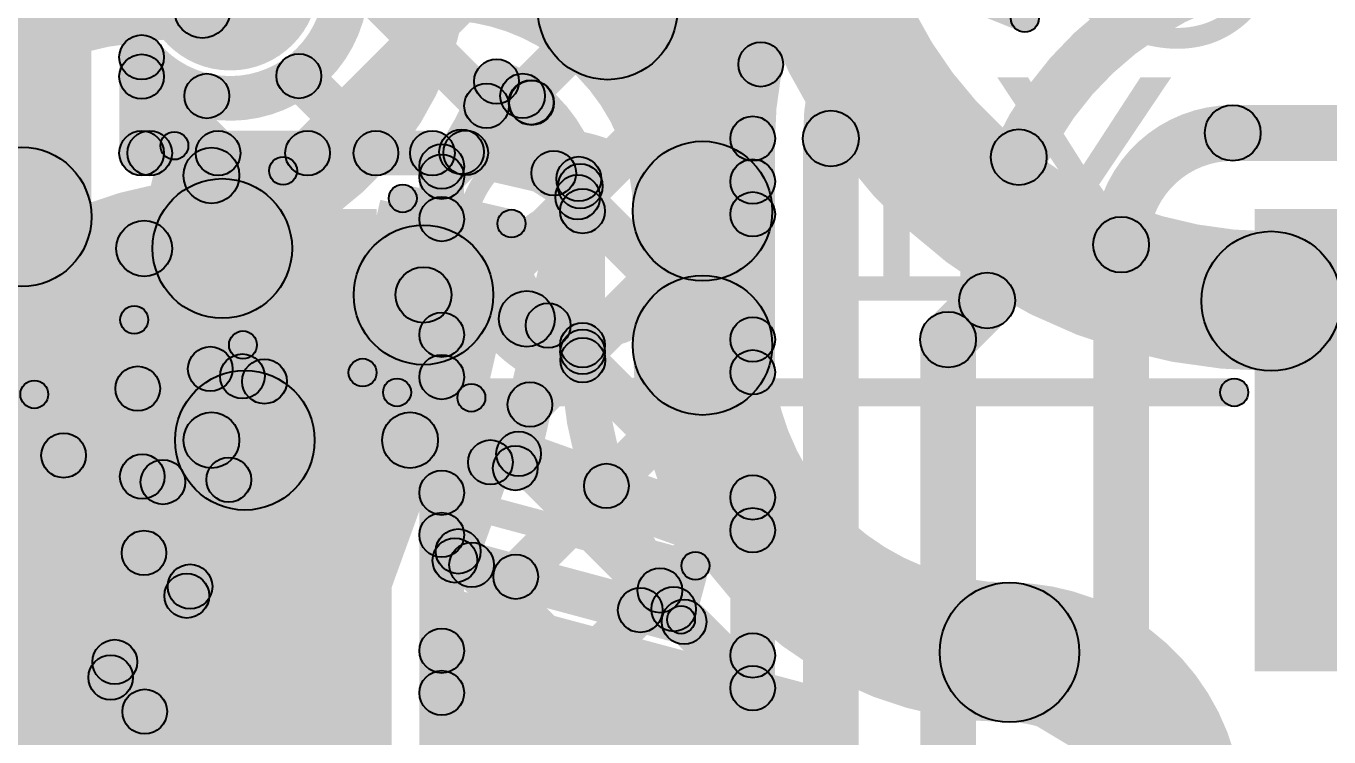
# Model space of a CAD drawing. Header units: millimetres. Extents: x -2.17 to 2.17, y -2.17 to 2.17.
# Drawn here: x 0.0738 to 0.3072, y 0.4222 to 0.5495 of the extents above; entities that cross this region are included whole.
import ezdxf

# ---------------------------------------------------------------- set-up
doc = ezdxf.new("R2010")
doc.units = ezdxf.units.MM
doc.header["$MEASUREMENT"] = 0
for name, color, linetype in [('BottomLayer', 5, 'Continuous'), ('BottomOverlay', 54, 'Continuous'), ('BottomPaste', 16, 'Continuous'), ('BottomSolder', 6, 'Continuous'), ('Mechanical2', 216, 'Continuous'), ('TopLayer', 1, 'Continuous'), ('TopOverlay', 2, 'Continuous'), ('TopPaste', 8, 'Continuous'), ('TopSolder', 216, 'Continuous')]:
    doc.layers.add(name, color=color, linetype=linetype)

# ---------------------------------------------------------------- blocks, each defined once
blk = doc.blocks.new('WS2812B_M____15')
at = {"layer": 'TopLayer'}
for points in [[(-0.09409, 0.05079), (-0.03504, 0.05079), (-0.03504, 0.01142), (-0.09409, 0.01142)], [(0.03504, 0.05079), (0.09409, 0.05079), (0.09409, 0.01142), (0.03504, 0.01142)], [(-0.09409, -0.01142), (-0.03504, -0.01142), (-0.03504, -0.05079), (-0.09409, -0.05079)], [(0.03504, -0.01142), (0.09409, -0.01142), (0.09409, -0.05079), (0.03504, -0.05079)]]:
    blk.add_hatch(color=1, dxfattribs=at).paths.add_polyline_path(points)
at = {"layer": 'TopOverlay'}
h = blk.add_hatch(color=2, dxfattribs=at)
edge = h.paths.add_edge_path()
edge.add_arc((-0.07, 0.07), 0.0025, 0, 360)
h = blk.add_hatch(color=2, dxfattribs=at)
edge = h.paths.add_edge_path()
edge.add_arc((-0.07, 0.07), 0.0025, 0, 360)
for points in [[(-0.07, 0.0675), (-0.07, 0.0725), (0.07, 0.0725), (0.07, 0.0675)], [(-0.0675, 0.06), (-0.0725, 0.06), (-0.0725, 0.07), (-0.0675, 0.07)], [(0.0725, 0.06), (0.0675, 0.06), (0.0675, 0.07), (0.0725, 0.07)], [(-0.0675, -0.07), (-0.0725, -0.07), (-0.0725, -0.06), (-0.0675, -0.06)], [(0.0725, -0.07), (0.0675, -0.07), (0.0675, -0.06), (0.0725, -0.06)], [(-0.07, -0.0725), (-0.07, -0.0675), (0.07, -0.0675), (0.07, -0.0725)]]:
    blk.add_hatch(color=2, dxfattribs=at).paths.add_polyline_path(points)
h = blk.add_hatch(color=2, dxfattribs=at)
edge = h.paths.add_edge_path()
edge.add_arc((0.07, 0.07), 0.0025, 0, 360)
h = blk.add_hatch(color=2, dxfattribs=at)
edge = h.paths.add_edge_path()
edge.add_arc((0.07, 0.07), 0.0025, 0, 360)
h = blk.add_hatch(color=2, dxfattribs=at)
edge = h.paths.add_edge_path()
edge.add_arc((-0.091, 0.061), 0.0025, 0, 360)
h = blk.add_hatch(color=2, dxfattribs=at)
edge = h.paths.add_edge_path()
edge.add_arc((-0.085, 0.061), 0.0025, 0, 360)
h = blk.add_hatch(color=2, dxfattribs=at)
edge = h.paths.add_edge_path()
edge.add_arc((-0.07, 0.06), 0.0025, 0, 360)
h = blk.add_hatch(color=2, dxfattribs=at)
edge = h.paths.add_edge_path()
edge.add_arc((0.07, 0.06), 0.0025, 0, 360)
h = blk.add_hatch(color=2, dxfattribs=at)
edge = h.paths.add_edge_path()
edge.add_arc((-0.07, -0.06), 0.0025, 0, 360)
h = blk.add_hatch(color=2, dxfattribs=at)
edge = h.paths.add_edge_path()
edge.add_arc((0.07, -0.06), 0.0025, 0, 360)
h = blk.add_hatch(color=2, dxfattribs=at)
edge = h.paths.add_edge_path()
edge.add_arc((-0.07, -0.07), 0.0025, 0, 360)
h = blk.add_hatch(color=2, dxfattribs=at)
edge = h.paths.add_edge_path()
edge.add_arc((-0.07, -0.07), 0.0025, 0, 360)
h = blk.add_hatch(color=2, dxfattribs=at)
edge = h.paths.add_edge_path()
edge.add_arc((0.07, -0.07), 0.0025, 0, 360)
h = blk.add_hatch(color=2, dxfattribs=at)
edge = h.paths.add_edge_path()
edge.add_arc((0.07, -0.07), 0.0025, 0, 360)
at = {"layer": 'TopPaste'}
for points in [[(-0.09409, 0.05079), (-0.03504, 0.05079), (-0.03504, 0.01142), (-0.09409, 0.01142)], [(0.03504, 0.05079), (0.09409, 0.05079), (0.09409, 0.01142), (0.03504, 0.01142)], [(-0.09409, -0.01142), (-0.03504, -0.01142), (-0.03504, -0.05079), (-0.09409, -0.05079)], [(0.03504, -0.01142), (0.09409, -0.01142), (0.09409, -0.05079), (0.03504, -0.05079)]]:
    blk.add_hatch(color=8, dxfattribs=at).paths.add_polyline_path(points)
at = {"layer": 'TopSolder'}
for points in [[(-0.09809, 0.05479), (-0.03104, 0.05479), (-0.03104, 0.00742), (-0.09809, 0.00742)], [(0.03104, 0.05479), (0.09809, 0.05479), (0.09809, 0.00742), (0.03104, 0.00742)], [(-0.09809, -0.00742), (-0.03104, -0.00742), (-0.03104, -0.05479), (-0.09809, -0.05479)], [(0.03104, -0.00742), (0.09809, -0.00742), (0.09809, -0.05479), (0.03104, -0.05479)]]:
    blk.add_hatch(color=216, dxfattribs=at).paths.add_polyline_path(points)
at = {"layer": 'TopOverlay', "const_width": 0.005}
blk.add_lwpolyline([(-0.085, 0.061, 1), (-0.091, 0.061, 1)], format="xyb", close=True, dxfattribs=at)
at = {"layer": 'TopOverlay'}
for centre in [(-0.07, 0.07), (-0.07, 0.07), (0.07, 0.07), (0.07, 0.07), (-0.091, 0.061), (-0.085, 0.061), (-0.07, 0.06), (0.07, 0.06), (-0.07, -0.06), (0.07, -0.06), (-0.07, -0.07), (-0.07, -0.07), (0.07, -0.07), (0.07, -0.07)]:
    blk.add_circle(centre, 0.0025, dxfattribs=at)
blk = doc.blocks.new('CM200C32768DZFT_B_32')
at = {"layer": 'BottomLayer'}
for points in [[(-0.13386, -0.02559), (-0.08268, -0.02559), (-0.08268, -0.10039), (-0.13386, -0.10039)], [(0.08268, -0.02559), (0.13386, -0.02559), (0.13386, -0.10039), (0.08268, -0.10039)]]:
    blk.add_hatch(color=5, dxfattribs=at).paths.add_polyline_path(points)
at = {"layer": 'BottomOverlay'}
h = blk.add_hatch(color=54, dxfattribs=at)
edge = h.paths.add_edge_path()
edge.add_arc((-0.075, -0.07156), 0.0025, 0, 360)
for points in [[(0.075, -0.06906), (0.075, -0.07406), (-0.075, -0.07406), (-0.075, -0.06906)], [(0.15544, -0.0687), (0.15544, -0.0737), (0.14, -0.0737), (0.14, -0.0687)]]:
    blk.add_hatch(color=54, dxfattribs=at).paths.add_polyline_path(points)
h = blk.add_hatch(color=54, dxfattribs=at)
edge = h.paths.add_edge_path()
edge.add_arc((0.075, -0.07156), 0.0025, 0, 360)
h = blk.add_hatch(color=54, dxfattribs=at)
edge = h.paths.add_edge_path()
edge.add_arc((0.14, -0.0712), 0.0025, 0, 360)
at = {"layer": 'BottomPaste'}
for points in [[(-0.13386, -0.02559), (-0.08268, -0.02559), (-0.08268, -0.10039), (-0.13386, -0.10039)], [(0.08268, -0.02559), (0.13386, -0.02559), (0.13386, -0.10039), (0.08268, -0.10039)]]:
    blk.add_hatch(color=16, dxfattribs=at).paths.add_polyline_path(points)
at = {"layer": 'BottomSolder'}
for points in [[(-0.13786, -0.02159), (-0.07868, -0.02159), (-0.07868, -0.10439), (-0.13786, -0.10439)], [(0.07868, -0.02159), (0.13786, -0.02159), (0.13786, -0.10439), (0.07868, -0.10439)]]:
    blk.add_hatch(color=6, dxfattribs=at).paths.add_polyline_path(points)
at = {"layer": 'BottomOverlay'}
for centre in [(-0.075, -0.07156), (0.075, -0.07156), (0.14, -0.0712)]:
    blk.add_circle(centre, 0.0025, dxfattribs=at)
blk = doc.blocks.new('C__0402_407')
at = {"layer": 'TopLayer'}
for points in [[(-0.0275, -0.0125), (-0.0275, 0.0125), (-0.0095, 0.0125), (-0.0095, -0.0125)], [(0.0095, -0.0125), (0.0095, 0.0125), (0.0275, 0.0125), (0.0275, -0.0125)]]:
    blk.add_hatch(color=1, dxfattribs=at).paths.add_polyline_path(points)
at = {"layer": 'TopOverlay'}
h = blk.add_hatch(color=2, dxfattribs=at)
edge = h.paths.add_edge_path()
edge.add_arc((-0.031, 0.016), 0.0025, 0, 360)
h = blk.add_hatch(color=2, dxfattribs=at)
edge = h.paths.add_edge_path()
edge.add_arc((-0.031, 0.016), 0.0025, 0, 360)
for points in [[(-0.031, 0.0135), (-0.031, 0.0185), (-0.011, 0.0185), (-0.011, 0.0135)], [(0.011, 0.0135), (0.011, 0.0185), (0.031, 0.0185), (0.031, 0.0135)], [(-0.0285, -0.016), (-0.0335, -0.016), (-0.0335, 0.016), (-0.0285, 0.016)], [(0.0335, -0.016), (0.0285, -0.016), (0.0285, 0.016), (0.0335, 0.016)], [(-0.031, -0.0185), (-0.031, -0.0135), (-0.011, -0.0135), (-0.011, -0.0185)], [(0.011, -0.0185), (0.011, -0.0135), (0.031, -0.0135), (0.031, -0.0185)]]:
    blk.add_hatch(color=2, dxfattribs=at).paths.add_polyline_path(points)
h = blk.add_hatch(color=2, dxfattribs=at)
edge = h.paths.add_edge_path()
edge.add_arc((-0.011, 0.016), 0.0025, 0, 360)
h = blk.add_hatch(color=2, dxfattribs=at)
edge = h.paths.add_edge_path()
edge.add_arc((0.011, 0.016), 0.0025, 0, 360)
h = blk.add_hatch(color=2, dxfattribs=at)
edge = h.paths.add_edge_path()
edge.add_arc((0.031, 0.016), 0.0025, 0, 360)
h = blk.add_hatch(color=2, dxfattribs=at)
edge = h.paths.add_edge_path()
edge.add_arc((0.031, 0.016), 0.0025, 0, 360)
h = blk.add_hatch(color=2, dxfattribs=at)
edge = h.paths.add_edge_path()
edge.add_arc((-0.031, -0.016), 0.0025, 0, 360)
h = blk.add_hatch(color=2, dxfattribs=at)
edge = h.paths.add_edge_path()
edge.add_arc((-0.031, -0.016), 0.0025, 0, 360)
h = blk.add_hatch(color=2, dxfattribs=at)
edge = h.paths.add_edge_path()
edge.add_arc((-0.011, -0.016), 0.0025, 0, 360)
h = blk.add_hatch(color=2, dxfattribs=at)
edge = h.paths.add_edge_path()
edge.add_arc((0.011, -0.016), 0.0025, 0, 360)
h = blk.add_hatch(color=2, dxfattribs=at)
edge = h.paths.add_edge_path()
edge.add_arc((0.031, -0.016), 0.0025, 0, 360)
h = blk.add_hatch(color=2, dxfattribs=at)
edge = h.paths.add_edge_path()
edge.add_arc((0.031, -0.016), 0.0025, 0, 360)
at = {"layer": 'TopPaste'}
for points in [[(-0.0275, -0.0125), (-0.0275, 0.0125), (-0.0095, 0.0125), (-0.0095, -0.0125)], [(0.0095, -0.0125), (0.0095, 0.0125), (0.0275, 0.0125), (0.0275, -0.0125)]]:
    blk.add_hatch(color=8, dxfattribs=at).paths.add_polyline_path(points)
at = {"layer": 'TopSolder'}
for points in [[(-0.02986, -0.01486), (-0.02986, 0.01486), (-0.00714, 0.01486), (-0.00714, -0.01486)], [(0.00714, -0.01486), (0.00714, 0.01486), (0.02986, 0.01486), (0.02986, -0.01486)]]:
    blk.add_hatch(color=216, dxfattribs=at).paths.add_polyline_path(points)
at = {"layer": 'TopOverlay'}
for centre in [(-0.031, 0.016), (-0.031, 0.016), (-0.011, 0.016), (0.011, 0.016), (0.031, 0.016), (0.031, 0.016), (-0.031, -0.016), (-0.031, -0.016), (-0.011, -0.016), (0.011, -0.016), (0.031, -0.016), (0.031, -0.016)]:
    blk.add_circle(centre, 0.0025, dxfattribs=at)
blk = doc.blocks.new('C__0402_427')
at = {"layer": 'TopLayer'}
for points in [[(-0.0275, -0.0125), (-0.0275, 0.0125), (-0.0095, 0.0125), (-0.0095, -0.0125)], [(0.0095, -0.0125), (0.0095, 0.0125), (0.0275, 0.0125), (0.0275, -0.0125)]]:
    blk.add_hatch(color=1, dxfattribs=at).paths.add_polyline_path(points)
at = {"layer": 'TopOverlay'}
h = blk.add_hatch(color=2, dxfattribs=at)
edge = h.paths.add_edge_path()
edge.add_arc((-0.031, 0.016), 0.0025, 0, 360)
h = blk.add_hatch(color=2, dxfattribs=at)
edge = h.paths.add_edge_path()
edge.add_arc((-0.031, 0.016), 0.0025, 0, 360)
for points in [[(-0.011, 0.0185), (-0.011, 0.0135), (-0.031, 0.0135), (-0.031, 0.0185)], [(0.031, 0.0185), (0.031, 0.0135), (0.011, 0.0135), (0.011, 0.0185)], [(-0.0335, 0.016), (-0.0285, 0.016), (-0.0285, -0.016), (-0.0335, -0.016)], [(0.0285, 0.016), (0.0335, 0.016), (0.0335, -0.016), (0.0285, -0.016)], [(-0.011, -0.0135), (-0.011, -0.0185), (-0.031, -0.0185), (-0.031, -0.0135)], [(0.031, -0.0135), (0.031, -0.0185), (0.011, -0.0185), (0.011, -0.0135)]]:
    blk.add_hatch(color=2, dxfattribs=at).paths.add_polyline_path(points)
h = blk.add_hatch(color=2, dxfattribs=at)
edge = h.paths.add_edge_path()
edge.add_arc((-0.011, 0.016), 0.0025, 0, 360)
h = blk.add_hatch(color=2, dxfattribs=at)
edge = h.paths.add_edge_path()
edge.add_arc((0.011, 0.016), 0.0025, 0, 360)
h = blk.add_hatch(color=2, dxfattribs=at)
edge = h.paths.add_edge_path()
edge.add_arc((0.031, 0.016), 0.0025, 0, 360)
h = blk.add_hatch(color=2, dxfattribs=at)
edge = h.paths.add_edge_path()
edge.add_arc((0.031, 0.016), 0.0025, 0, 360)
h = blk.add_hatch(color=2, dxfattribs=at)
edge = h.paths.add_edge_path()
edge.add_arc((-0.031, -0.016), 0.0025, 0, 360)
h = blk.add_hatch(color=2, dxfattribs=at)
edge = h.paths.add_edge_path()
edge.add_arc((-0.031, -0.016), 0.0025, 0, 360)
h = blk.add_hatch(color=2, dxfattribs=at)
edge = h.paths.add_edge_path()
edge.add_arc((-0.011, -0.016), 0.0025, 0, 360)
h = blk.add_hatch(color=2, dxfattribs=at)
edge = h.paths.add_edge_path()
edge.add_arc((0.011, -0.016), 0.0025, 0, 360)
h = blk.add_hatch(color=2, dxfattribs=at)
edge = h.paths.add_edge_path()
edge.add_arc((0.031, -0.016), 0.0025, 0, 360)
h = blk.add_hatch(color=2, dxfattribs=at)
edge = h.paths.add_edge_path()
edge.add_arc((0.031, -0.016), 0.0025, 0, 360)
at = {"layer": 'TopPaste'}
for points in [[(-0.0275, -0.0125), (-0.0275, 0.0125), (-0.0095, 0.0125), (-0.0095, -0.0125)], [(0.0095, -0.0125), (0.0095, 0.0125), (0.0275, 0.0125), (0.0275, -0.0125)]]:
    blk.add_hatch(color=8, dxfattribs=at).paths.add_polyline_path(points)
at = {"layer": 'TopSolder'}
for points in [[(-0.02986, -0.01486), (-0.02986, 0.01486), (-0.00714, 0.01486), (-0.00714, -0.01486)], [(0.00714, -0.01486), (0.00714, 0.01486), (0.02986, 0.01486), (0.02986, -0.01486)]]:
    blk.add_hatch(color=216, dxfattribs=at).paths.add_polyline_path(points)
at = {"layer": 'TopOverlay'}
for centre in [(-0.031, 0.016), (-0.031, 0.016), (-0.011, 0.016), (0.011, 0.016), (0.031, 0.016), (0.031, 0.016), (-0.031, -0.016), (-0.031, -0.016), (-0.011, -0.016), (0.011, -0.016), (0.031, -0.016), (0.031, -0.016)]:
    blk.add_circle(centre, 0.0025, dxfattribs=at)

msp = doc.modelspace()

# ---------------------------------------------------------------- hatches: boundary and pattern name
at = {"layer": 'BottomLayer'}
for points in [[(0.0855, 0.51537), (0.0605, 0.51537), (0.0605, 0.62039), (0.0855, 0.62039)], [(0.11761, 0.59656), (0.12327, 0.60222), (0.20683, 0.51866), (0.20117, 0.513)], [(0.12706, 0.52395), (0.1214, 0.5296), (0.19401, 0.60222), (0.19967, 0.59656)], [(0.15111, 0.51972), (0.14545, 0.52537), (0.2223, 0.60222), (0.22796, 0.59656)], [(0.1459, 0.59656), (0.15155, 0.60222), (0.20827, 0.5455), (0.20261, 0.53984)], [(0.12811, 0.55778), (0.13377, 0.56343), (0.20683, 0.49037), (0.20117, 0.48472)], [(0.15111, 0.49143), (0.14545, 0.49709), (0.20715, 0.55879), (0.21281, 0.55313)], [(0.0985, 0.52678), (0.0905, 0.52678), (0.0905, 0.54394), (0.0985, 0.54394)], [(0.09167, 0.53765), (0.09733, 0.5433), (0.11103, 0.5296), (0.10537, 0.52395)], [(0.11984, 0.53777), (0.12549, 0.54342), (0.13931, 0.5296), (0.13366, 0.52395)], [(0.09877, 0.52395), (0.09312, 0.5296), (0.10335, 0.53984), (0.109, 0.53418)], [(0.29, 0.52539), (0.29, 0.53539), (0.35341, 0.53539), (0.35341, 0.52539)], [(0.0945, 0.52278), (0.0945, 0.53078), (0.14659, 0.53078), (0.14659, 0.52278)], [(0.208, 0.23212), (0.2, 0.23212), (0.2, 0.52939), (0.208, 0.52939)], [(0.223, 0.22823), (0.213, 0.22823), (0.213, 0.52939), (0.223, 0.52939)], [(0.15228, 0.29679), (0.14428, 0.29679), (0.14428, 0.52439), (0.15228, 0.52439)], [(0.15111, 0.46315), (0.14545, 0.46881), (0.20117, 0.52452), (0.20683, 0.51887)], [(0.112, 0.47537), (0.102, 0.47537), (0.102, 0.52278), (0.112, 0.52278)], [(0.14545, 0.51215), (0.15111, 0.51781), (0.20683, 0.46209), (0.20117, 0.45643)], [(0.01, 0.30579), (0.13928, 0.30579), (0.13928, 0.51539), (0.01, 0.51539)], [(0.275, 0.27339), (0.265, 0.27339), (0.265, 0.51039), (0.275, 0.51039)], [(0.24254, 0.48985), (0.23546, 0.49693), (0.24246, 0.50393), (0.24954, 0.49685)], [(0.15111, 0.43486), (0.14545, 0.44052), (0.20117, 0.49624), (0.20683, 0.49058)], [(0.244, 0.21839), (0.234, 0.21839), (0.234, 0.49339), (0.244, 0.49339)], [(0.14545, 0.48387), (0.15111, 0.48952), (0.20683, 0.4338), (0.20117, 0.42815)], [(0.107, 0.47037), (0.107, 0.48037), (0.14259, 0.48037), (0.14259, 0.47037)], [(0.15111, 0.40658), (0.14545, 0.41224), (0.20117, 0.46795), (0.20683, 0.4623)], [(0.14545, 0.45558), (0.15111, 0.46124), (0.20683, 0.40552), (0.20117, 0.39986)], [(0.15111, 0.3783), (0.14545, 0.38395), (0.20117, 0.43967), (0.20683, 0.43401)], [(0.14545, 0.4273), (0.15111, 0.43295), (0.20683, 0.37724), (0.20117, 0.37158)]]:
    msp.add_hatch(color=5, dxfattribs=at).paths.add_polyline_path(points)
h = msp.add_hatch(color=5, dxfattribs=at)
edge = h.paths.add_edge_path()
edge.add_arc((0.11038, 0.55739), 0.01181, 0, 360)
h = msp.add_hatch(color=5, dxfattribs=at)
edge = h.paths.add_edge_path()
edge.add_arc((0.0945, 0.54394), 0.004, 0, 360)
h = msp.add_hatch(color=5, dxfattribs=at)
edge = h.paths.add_edge_path()
edge.add_arc((0.0945, 0.54394), 0.004, 0, 360)
h = msp.add_hatch(color=5, dxfattribs=at)
edge = h.paths.add_edge_path()
edge.add_arc((0.20544, 0.54267), 0.004, 0, 360)
h = msp.add_hatch(color=5, dxfattribs=at)
edge = h.paths.add_edge_path()
edge.add_arc((0.0945, 0.54048), 0.004, 0, 360)
h = msp.add_hatch(color=5, dxfattribs=at)
edge = h.paths.add_edge_path()
edge.add_arc((0.12267, 0.54059), 0.004, 0, 360)
h = msp.add_hatch(color=5, dxfattribs=at)
edge = h.paths.add_edge_path()
edge.add_arc((0.10618, 0.53701), 0.004, 0, 360)
h = msp.add_hatch(color=5, dxfattribs=at)
edge = h.paths.add_edge_path()
edge.add_arc((0.29, 0.53039), 0.005, 0, 360)
h = msp.add_hatch(color=5, dxfattribs=at)
edge = h.paths.add_edge_path()
edge.add_arc((0.29, 0.53039), 0.005, 0, 360)
h = msp.add_hatch(color=5, dxfattribs=at)
edge = h.paths.add_edge_path()
edge.add_arc((0.204, 0.52939), 0.004, 0, 360)
h = msp.add_hatch(color=5, dxfattribs=at)
edge = h.paths.add_edge_path()
edge.add_arc((0.204, 0.52939), 0.004, 0, 360)
h = msp.add_hatch(color=5, dxfattribs=at)
edge = h.paths.add_edge_path()
edge.add_arc((0.218, 0.52939), 0.005, 0, 360)
h = msp.add_hatch(color=5, dxfattribs=at)
edge = h.paths.add_edge_path()
edge.add_arc((0.218, 0.52939), 0.005, 0, 360)
h = msp.add_hatch(color=5, dxfattribs=at)
edge = h.paths.add_edge_path()
edge.add_arc((0.0945, 0.52678), 0.004, 0, 360)
h = msp.add_hatch(color=5, dxfattribs=at)
edge = h.paths.add_edge_path()
edge.add_arc((0.0945, 0.52678), 0.004, 0, 360)
h = msp.add_hatch(color=5, dxfattribs=at)
edge = h.paths.add_edge_path()
edge.add_arc((0.09594, 0.52678), 0.004, 0, 360)
h = msp.add_hatch(color=5, dxfattribs=at)
edge = h.paths.add_edge_path()
edge.add_arc((0.1082, 0.52678), 0.004, 0, 360)
h = msp.add_hatch(color=5, dxfattribs=at)
edge = h.paths.add_edge_path()
edge.add_arc((0.12423, 0.52678), 0.004, 0, 360)
h = msp.add_hatch(color=5, dxfattribs=at)
edge = h.paths.add_edge_path()
edge.add_arc((0.13648, 0.52678), 0.004, 0, 360)
h = msp.add_hatch(color=5, dxfattribs=at)
edge = h.paths.add_edge_path()
edge.add_arc((0.14659, 0.52678), 0.004, 0, 360)
h = msp.add_hatch(color=5, dxfattribs=at)
edge = h.paths.add_edge_path()
edge.add_arc((0.25166, 0.52605), 0.005, 0, 360)
h = msp.add_hatch(color=5, dxfattribs=at)
edge = h.paths.add_edge_path()
edge.add_arc((0.25166, 0.52605), 0.005, 0, 360)
h = msp.add_hatch(color=5, dxfattribs=at)
edge = h.paths.add_edge_path()
edge.add_arc((0.073, 0.51537), 0.0125, 0, 360)
h = msp.add_hatch(color=5, dxfattribs=at)
edge = h.paths.add_edge_path()
edge.add_arc((0.073, 0.51537), 0.0125, 0, 360)
h = msp.add_hatch(color=5, dxfattribs=at)
edge = h.paths.add_edge_path()
edge.add_arc((0.107, 0.52278), 0.005, 0, 360)
h = msp.add_hatch(color=5, dxfattribs=at)
edge = h.paths.add_edge_path()
edge.add_arc((0.14828, 0.52439), 0.004, 0, 360)
h = msp.add_hatch(color=5, dxfattribs=at)
edge = h.paths.add_edge_path()
edge.add_arc((0.14828, 0.52255), 0.004, 0, 360)
h = msp.add_hatch(color=5, dxfattribs=at)
edge = h.paths.add_edge_path()
edge.add_arc((0.204, 0.52169), 0.004, 0, 360)
h = msp.add_hatch(color=5, dxfattribs=at)
edge = h.paths.add_edge_path()
edge.add_arc((0.14828, 0.51498), 0.004, 0, 360)
h = msp.add_hatch(color=5, dxfattribs=at)
edge = h.paths.add_edge_path()
edge.add_arc((0.204, 0.51583), 0.004, 0, 360)
h = msp.add_hatch(color=5, dxfattribs=at)
edge = h.paths.add_edge_path()
edge.add_arc((0.27, 0.51039), 0.005, 0, 360)
h = msp.add_hatch(color=5, dxfattribs=at)
edge = h.paths.add_edge_path()
edge.add_arc((0.27, 0.51039), 0.005, 0, 360)
h = msp.add_hatch(color=5, dxfattribs=at)
edge = h.paths.add_edge_path()
edge.add_arc((0.246, 0.50039), 0.005, 0, 360)
h = msp.add_hatch(color=5, dxfattribs=at)
edge = h.paths.add_edge_path()
edge.add_arc((0.246, 0.50039), 0.005, 0, 360)
h = msp.add_hatch(color=5, dxfattribs=at)
edge = h.paths.add_edge_path()
edge.add_arc((0.14828, 0.49426), 0.004, 0, 360)
h = msp.add_hatch(color=5, dxfattribs=at)
edge = h.paths.add_edge_path()
edge.add_arc((0.204, 0.49341), 0.004, 0, 360)
h = msp.add_hatch(color=5, dxfattribs=at)
edge = h.paths.add_edge_path()
edge.add_arc((0.239, 0.49339), 0.005, 0, 360)
h = msp.add_hatch(color=5, dxfattribs=at)
edge = h.paths.add_edge_path()
edge.add_arc((0.239, 0.49339), 0.005, 0, 360)
h = msp.add_hatch(color=5, dxfattribs=at)
edge = h.paths.add_edge_path()
edge.add_arc((0.14828, 0.48669), 0.004, 0, 360)
h = msp.add_hatch(color=5, dxfattribs=at)
edge = h.paths.add_edge_path()
edge.add_arc((0.204, 0.48754), 0.004, 0, 360)
h = msp.add_hatch(color=5, dxfattribs=at)
edge = h.paths.add_edge_path()
edge.add_arc((0.113, 0.47537), 0.0125, 0, 360)
h = msp.add_hatch(color=5, dxfattribs=at)
edge = h.paths.add_edge_path()
edge.add_arc((0.107, 0.47537), 0.005, 0, 360)
h = msp.add_hatch(color=5, dxfattribs=at)
edge = h.paths.add_edge_path()
edge.add_arc((0.107, 0.47537), 0.005, 0, 360)
h = msp.add_hatch(color=5, dxfattribs=at)
edge = h.paths.add_edge_path()
edge.add_arc((0.14259, 0.47537), 0.005, 0, 360)
h = msp.add_hatch(color=5, dxfattribs=at)
edge = h.paths.add_edge_path()
edge.add_arc((0.14828, 0.46598), 0.004, 0, 360)
h = msp.add_hatch(color=5, dxfattribs=at)
edge = h.paths.add_edge_path()
edge.add_arc((0.204, 0.46513), 0.004, 0, 360)
h = msp.add_hatch(color=5, dxfattribs=at)
edge = h.paths.add_edge_path()
edge.add_arc((0.14828, 0.45841), 0.004, 0, 360)
h = msp.add_hatch(color=5, dxfattribs=at)
edge = h.paths.add_edge_path()
edge.add_arc((0.204, 0.45926), 0.004, 0, 360)
h = msp.add_hatch(color=5, dxfattribs=at)
edge = h.paths.add_edge_path()
edge.add_arc((0.14828, 0.43769), 0.004, 0, 360)
h = msp.add_hatch(color=5, dxfattribs=at)
edge = h.paths.add_edge_path()
edge.add_arc((0.204, 0.43684), 0.004, 0, 360)
h = msp.add_hatch(color=5, dxfattribs=at)
edge = h.paths.add_edge_path()
edge.add_arc((0.204, 0.43098), 0.004, 0, 360)
h = msp.add_hatch(color=5, dxfattribs=at)
edge = h.paths.add_edge_path()
edge.add_arc((0.14828, 0.43012), 0.004, 0, 360)
at = {"layer": 'BottomSolder'}
h = msp.add_hatch(color=6, dxfattribs=at)
edge = h.paths.add_edge_path()
edge.add_arc((0.11038, 0.55739), 0.01581, 0, 360)
at = {"layer": 'TopLayer'}
h = msp.add_hatch(color=1, dxfattribs=at)
edge = h.paths.add_edge_path()
edge.add_arc((0.11038, 0.55739), 0.01181, 0, 360)
h = msp.add_hatch(color=1, dxfattribs=at)
edge = h.paths.add_edge_path()
edge.add_arc((0.178, 0.55243), 0.0125, 0, 360)
h = msp.add_hatch(color=1, dxfattribs=at)
edge = h.paths.add_edge_path()
edge.add_arc((0.178, 0.55243), 0.0125, 0, 360)
for points in [[(0.10891, 0.54885), (0.10184, 0.55593), (0.10684, 0.56093), (0.11391, 0.55385)], [(0.1554, 0.52401), (0.14975, 0.52967), (0.15993, 0.53985), (0.16559, 0.5342)], [(0.15347, 0.53242), (0.15913, 0.53808), (0.17118, 0.52602), (0.16552, 0.52037)], [(0.15094, 0.52311), (0.15274, 0.5309), (0.17373, 0.52606), (0.17193, 0.51826)], [(0.16552, 0.52037), (0.17118, 0.52602), (0.17548, 0.52173), (0.16982, 0.51607)], [(0.16535, 0.46949), (0.15755, 0.47129), (0.1692, 0.52176), (0.177, 0.51996)], [(0.1775, 0.49239), (0.1695, 0.49239), (0.1695, 0.5164), (0.1775, 0.5164)], [(0.2075, 0.49239), (0.1825, 0.49239), (0.1825, 0.5164), (0.2075, 0.5164)], [(0.29689, 0.48778), (0.29689, 0.51278), (0.36883, 0.51278), (0.36883, 0.48778)], [(0.11975, 0.39513), (0.09625, 0.40365), (0.13325, 0.50565), (0.15675, 0.49713)], [(0.14388, 0.49652), (0.14612, 0.50626), (0.16464, 0.50199), (0.16239, 0.49224)], [(0.16451, 0.49309), (0.17017, 0.49875), (0.17638, 0.49254), (0.17072, 0.48689)], [(0.1669, 0.47894), (0.16125, 0.4846), (0.17068, 0.49403), (0.17634, 0.48838)], [(0.1059, 0.48425), (0.1077, 0.49204), (0.11741, 0.4898), (0.11561, 0.482)], [(0.09744, 0.46605), (0.09178, 0.4717), (0.10972, 0.48964), (0.11538, 0.48399)], [(0.09156, 0.40539), (0.08404, 0.40811), (0.11275, 0.48727), (0.12027, 0.48454)], [(0.09096, 0.48179), (0.09662, 0.48745), (0.11295, 0.47111), (0.10729, 0.46546)], [(0.07948, 0.46879), (0.08155, 0.47652), (0.09936, 0.47174), (0.09729, 0.46402)], [(0.1561, 0.46752), (0.1579, 0.47532), (0.16235, 0.47429), (0.16055, 0.4665)], [(0.15921, 0.47011), (0.16487, 0.47577), (0.19266, 0.44797), (0.18701, 0.44231)], [(0.15439, 0.4525), (0.14687, 0.45523), (0.15324, 0.47279), (0.16076, 0.47006)], [(0.16436, 0.44811), (0.1587, 0.45377), (0.17494, 0.47001), (0.1806, 0.46435)], [(0.08734, 0.41143), (0.07961, 0.4135), (0.09446, 0.46891), (0.10219, 0.46684)], [(0.0921, 0.45237), (0.09775, 0.45803), (0.10542, 0.45036), (0.09976, 0.4447)], [(0.14839, 0.45265), (0.15404, 0.4583), (0.15646, 0.45589), (0.1508, 0.45023)], [(0.1496, 0.45), (0.15167, 0.45773), (0.19273, 0.44672), (0.19066, 0.439)], [(0.09252, 0.43284), (0.08686, 0.4385), (0.10036, 0.45199), (0.10601, 0.44633)], [(0.18667, 0.44214), (0.18101, 0.44779), (0.18453, 0.45131), (0.19018, 0.44565)], [(0.08612, 0.43006), (0.09178, 0.43572), (0.09789, 0.4296), (0.09223, 0.42395)]]:
    msp.add_hatch(color=1, dxfattribs=at).paths.add_polyline_path(points)
h = msp.add_hatch(color=1, dxfattribs=at)
edge = h.paths.add_edge_path()
edge.add_arc((0.10538, 0.55239), 0.005, 0, 360)
h = msp.add_hatch(color=1, dxfattribs=at)
edge = h.paths.add_edge_path()
edge.add_arc((0.10538, 0.55239), 0.005, 0, 360)
h = msp.add_hatch(color=1, dxfattribs=at)
edge = h.paths.add_edge_path()
edge.add_arc((0.15809, 0.53961), 0.004, 0, 360)
h = msp.add_hatch(color=1, dxfattribs=at)
edge = h.paths.add_edge_path()
edge.add_arc((0.15809, 0.53961), 0.004, 0, 360)
h = msp.add_hatch(color=1, dxfattribs=at)
edge = h.paths.add_edge_path()
edge.add_arc((0.16276, 0.53703), 0.004, 0, 360)
h = msp.add_hatch(color=1, dxfattribs=at)
edge = h.paths.add_edge_path()
edge.add_arc((0.16429, 0.53587), 0.004, 0, 360)
h = msp.add_hatch(color=1, dxfattribs=at)
edge = h.paths.add_edge_path()
edge.add_arc((0.16437, 0.5358), 0.004, 0, 360)
h = msp.add_hatch(color=1, dxfattribs=at)
edge = h.paths.add_edge_path()
edge.add_arc((0.1563, 0.53525), 0.004, 0, 360)
h = msp.add_hatch(color=1, dxfattribs=at)
edge = h.paths.add_edge_path()
edge.add_arc((0.15184, 0.52701), 0.004, 0, 360)
h = msp.add_hatch(color=1, dxfattribs=at)
edge = h.paths.add_edge_path()
edge.add_arc((0.15184, 0.52701), 0.004, 0, 360)
h = msp.add_hatch(color=1, dxfattribs=at)
edge = h.paths.add_edge_path()
edge.add_arc((0.15257, 0.52684), 0.004, 0, 360)
h = msp.add_hatch(color=1, dxfattribs=at)
edge = h.paths.add_edge_path()
edge.add_arc((0.195, 0.5164), 0.0125, 0, 360)
h = msp.add_hatch(color=1, dxfattribs=at)
edge = h.paths.add_edge_path()
edge.add_arc((0.195, 0.5164), 0.0125, 0, 360)
h = msp.add_hatch(color=1, dxfattribs=at)
edge = h.paths.add_edge_path()
edge.add_arc((0.16835, 0.5232), 0.004, 0, 360)
h = msp.add_hatch(color=1, dxfattribs=at)
edge = h.paths.add_edge_path()
edge.add_arc((0.16835, 0.5232), 0.004, 0, 360)
h = msp.add_hatch(color=1, dxfattribs=at)
edge = h.paths.add_edge_path()
edge.add_arc((0.17283, 0.52216), 0.004, 0, 360)
h = msp.add_hatch(color=1, dxfattribs=at)
edge = h.paths.add_edge_path()
edge.add_arc((0.17283, 0.52216), 0.004, 0, 360)
h = msp.add_hatch(color=1, dxfattribs=at)
edge = h.paths.add_edge_path()
edge.add_arc((0.1731, 0.52086), 0.004, 0, 360)
h = msp.add_hatch(color=1, dxfattribs=at)
edge = h.paths.add_edge_path()
edge.add_arc((0.1731, 0.52086), 0.004, 0, 360)
h = msp.add_hatch(color=1, dxfattribs=at)
edge = h.paths.add_edge_path()
edge.add_arc((0.10895, 0.50971), 0.0125, 0, 360)
h = msp.add_hatch(color=1, dxfattribs=at)
edge = h.paths.add_edge_path()
edge.add_arc((0.17265, 0.5189), 0.004, 0, 360)
h = msp.add_hatch(color=1, dxfattribs=at)
edge = h.paths.add_edge_path()
edge.add_arc((0.1735, 0.5164), 0.004, 0, 360)
h = msp.add_hatch(color=1, dxfattribs=at)
edge = h.paths.add_edge_path()
edge.add_arc((0.1735, 0.5164), 0.004, 0, 360)
h = msp.add_hatch(color=1, dxfattribs=at)
edge = h.paths.add_edge_path()
edge.add_arc((0.09495, 0.50971), 0.005, 0, 360)
h = msp.add_hatch(color=1, dxfattribs=at)
edge = h.paths.add_edge_path()
edge.add_arc((0.145, 0.50139), 0.0125, 0, 360)
h = msp.add_hatch(color=1, dxfattribs=at)
edge = h.paths.add_edge_path()
edge.add_arc((0.29689, 0.50028), 0.0125, 0, 360)
h = msp.add_hatch(color=1, dxfattribs=at)
edge = h.paths.add_edge_path()
edge.add_arc((0.29689, 0.50028), 0.0125, 0, 360)
h = msp.add_hatch(color=1, dxfattribs=at)
edge = h.paths.add_edge_path()
edge.add_arc((0.145, 0.50139), 0.005, 0, 360)
h = msp.add_hatch(color=1, dxfattribs=at)
edge = h.paths.add_edge_path()
edge.add_arc((0.195, 0.49239), 0.0125, 0, 360)
h = msp.add_hatch(color=1, dxfattribs=at)
edge = h.paths.add_edge_path()
edge.add_arc((0.195, 0.49239), 0.0125, 0, 360)
h = msp.add_hatch(color=1, dxfattribs=at)
edge = h.paths.add_edge_path()
edge.add_arc((0.16351, 0.49712), 0.005, 0, 360)
h = msp.add_hatch(color=1, dxfattribs=at)
edge = h.paths.add_edge_path()
edge.add_arc((0.16734, 0.49592), 0.004, 0, 360)
h = msp.add_hatch(color=1, dxfattribs=at)
edge = h.paths.add_edge_path()
edge.add_arc((0.1735, 0.49239), 0.004, 0, 360)
h = msp.add_hatch(color=1, dxfattribs=at)
edge = h.paths.add_edge_path()
edge.add_arc((0.1735, 0.49239), 0.004, 0, 360)
h = msp.add_hatch(color=1, dxfattribs=at)
edge = h.paths.add_edge_path()
edge.add_arc((0.17351, 0.4912), 0.004, 0, 360)
h = msp.add_hatch(color=1, dxfattribs=at)
edge = h.paths.add_edge_path()
edge.add_arc((0.17355, 0.48971), 0.004, 0, 360)
h = msp.add_hatch(color=1, dxfattribs=at)
edge = h.paths.add_edge_path()
edge.add_arc((0.1068, 0.48814), 0.004, 0, 360)
h = msp.add_hatch(color=1, dxfattribs=at)
edge = h.paths.add_edge_path()
edge.add_arc((0.1068, 0.48814), 0.004, 0, 360)
h = msp.add_hatch(color=1, dxfattribs=at)
edge = h.paths.add_edge_path()
edge.add_arc((0.11255, 0.48682), 0.004, 0, 360)
h = msp.add_hatch(color=1, dxfattribs=at)
edge = h.paths.add_edge_path()
edge.add_arc((0.09379, 0.48462), 0.004, 0, 360)
h = msp.add_hatch(color=1, dxfattribs=at)
edge = h.paths.add_edge_path()
edge.add_arc((0.11651, 0.4859), 0.004, 0, 360)
h = msp.add_hatch(color=1, dxfattribs=at)
edge = h.paths.add_edge_path()
edge.add_arc((0.11651, 0.4859), 0.004, 0, 360)
h = msp.add_hatch(color=1, dxfattribs=at)
edge = h.paths.add_edge_path()
edge.add_arc((0.16408, 0.48177), 0.004, 0, 360)
h = msp.add_hatch(color=1, dxfattribs=at)
edge = h.paths.add_edge_path()
edge.add_arc((0.08051, 0.47265), 0.004, 0, 360)
h = msp.add_hatch(color=1, dxfattribs=at)
edge = h.paths.add_edge_path()
edge.add_arc((0.08051, 0.47265), 0.004, 0, 360)
h = msp.add_hatch(color=1, dxfattribs=at)
edge = h.paths.add_edge_path()
edge.add_arc((0.16204, 0.47294), 0.004, 0, 360)
h = msp.add_hatch(color=1, dxfattribs=at)
edge = h.paths.add_edge_path()
edge.add_arc((0.157, 0.47142), 0.004, 0, 360)
h = msp.add_hatch(color=1, dxfattribs=at)
edge = h.paths.add_edge_path()
edge.add_arc((0.157, 0.47142), 0.004, 0, 360)
h = msp.add_hatch(color=1, dxfattribs=at)
edge = h.paths.add_edge_path()
edge.add_arc((0.16145, 0.47039), 0.004, 0, 360)
h = msp.add_hatch(color=1, dxfattribs=at)
edge = h.paths.add_edge_path()
edge.add_arc((0.16145, 0.47039), 0.004, 0, 360)
h = msp.add_hatch(color=1, dxfattribs=at)
edge = h.paths.add_edge_path()
edge.add_arc((0.09461, 0.46887), 0.004, 0, 360)
h = msp.add_hatch(color=1, dxfattribs=at)
edge = h.paths.add_edge_path()
edge.add_arc((0.09832, 0.46788), 0.004, 0, 360)
h = msp.add_hatch(color=1, dxfattribs=at)
edge = h.paths.add_edge_path()
edge.add_arc((0.09832, 0.46788), 0.004, 0, 360)
h = msp.add_hatch(color=1, dxfattribs=at)
edge = h.paths.add_edge_path()
edge.add_arc((0.11012, 0.46829), 0.004, 0, 360)
h = msp.add_hatch(color=1, dxfattribs=at)
edge = h.paths.add_edge_path()
edge.add_arc((0.17777, 0.46718), 0.004, 0, 360)
h = msp.add_hatch(color=1, dxfattribs=at)
edge = h.paths.add_edge_path()
edge.add_arc((0.09492, 0.4552), 0.004, 0, 360)
h = msp.add_hatch(color=1, dxfattribs=at)
edge = h.paths.add_edge_path()
edge.add_arc((0.15063, 0.45386), 0.004, 0, 360)
h = msp.add_hatch(color=1, dxfattribs=at)
edge = h.paths.add_edge_path()
edge.add_arc((0.15063, 0.45386), 0.004, 0, 360)
h = msp.add_hatch(color=1, dxfattribs=at)
edge = h.paths.add_edge_path()
edge.add_arc((0.15122, 0.45548), 0.004, 0, 360)
h = msp.add_hatch(color=1, dxfattribs=at)
edge = h.paths.add_edge_path()
edge.add_arc((0.15363, 0.45306), 0.004, 0, 360)
h = msp.add_hatch(color=1, dxfattribs=at)
edge = h.paths.add_edge_path()
edge.add_arc((0.10318, 0.44916), 0.004, 0, 360)
h = msp.add_hatch(color=1, dxfattribs=at)
edge = h.paths.add_edge_path()
edge.add_arc((0.16153, 0.45094), 0.004, 0, 360)
h = msp.add_hatch(color=1, dxfattribs=at)
edge = h.paths.add_edge_path()
edge.add_arc((0.10259, 0.44753), 0.004, 0, 360)
h = msp.add_hatch(color=1, dxfattribs=at)
edge = h.paths.add_edge_path()
edge.add_arc((0.18736, 0.44848), 0.004, 0, 360)
h = msp.add_hatch(color=1, dxfattribs=at)
edge = h.paths.add_edge_path()
edge.add_arc((0.18384, 0.44496), 0.004, 0, 360)
h = msp.add_hatch(color=1, dxfattribs=at)
edge = h.paths.add_edge_path()
edge.add_arc((0.18983, 0.44514), 0.004, 0, 360)
h = msp.add_hatch(color=1, dxfattribs=at)
edge = h.paths.add_edge_path()
edge.add_arc((0.25, 0.43739), 0.0125, 0, 360)
h = msp.add_hatch(color=1, dxfattribs=at)
edge = h.paths.add_edge_path()
edge.add_arc((0.25, 0.43739), 0.0125, 0, 360)
h = msp.add_hatch(color=1, dxfattribs=at)
edge = h.paths.add_edge_path()
edge.add_arc((0.1917, 0.44286), 0.004, 0, 360)
h = msp.add_hatch(color=1, dxfattribs=at)
edge = h.paths.add_edge_path()
edge.add_arc((0.1917, 0.44286), 0.004, 0, 360)
h = msp.add_hatch(color=1, dxfattribs=at)
edge = h.paths.add_edge_path()
edge.add_arc((0.08969, 0.43567), 0.004, 0, 360)
h = msp.add_hatch(color=1, dxfattribs=at)
edge = h.paths.add_edge_path()
edge.add_arc((0.08895, 0.43289), 0.004, 0, 360)
h = msp.add_hatch(color=1, dxfattribs=at)
edge = h.paths.add_edge_path()
edge.add_arc((0.09506, 0.42678), 0.004, 0, 360)

# ---------------------------------------------------------------- linework, layer by layer
at = {"layer": 'BottomLayer'}
for points, const_width in [([(0.204, 0.52939, -0.414214), (0.266, 0.59139)], 0.008), ([(0.218, 0.52939, -0.414214), (0.266, 0.57739)], 0.01), ([(0.25166, 0.52605, -0.292065), (0.307, 0.56139)], 0.01), ([(0.13119, 0.55739, -0.698405), (0.0945, 0.54394)], 0.008), ([(0.27, 0.51039, -0.414214), (0.29, 0.53039)], 0.01), ([(0.246, 0.50039, -0.108967), (0.25166, 0.52605)], 0.01), ([(0.113, 0.47537, -0.414214), (0.073, 0.51537)], 0.025)]:
    msp.add_lwpolyline(points, format="xyb", dxfattribs=dict(at, const_width=const_width))
for centre, radius in [((0.0945, 0.54394), 0.004), ((0.0945, 0.54394), 0.004), ((0.20544, 0.54267), 0.004), ((0.0945, 0.54048), 0.004), ((0.12267, 0.54059), 0.004), ((0.10618, 0.53701), 0.004), ((0.29, 0.53039), 0.005), ((0.29, 0.53039), 0.005), ((0.204, 0.52939), 0.004), ((0.204, 0.52939), 0.004), ((0.218, 0.52939), 0.005), ((0.218, 0.52939), 0.005), ((0.0945, 0.52678), 0.004), ((0.0945, 0.52678), 0.004), ((0.09594, 0.52678), 0.004), ((0.1082, 0.52678), 0.004), ((0.12423, 0.52678), 0.004), ((0.13648, 0.52678), 0.004), ((0.14659, 0.52678), 0.004), ((0.25166, 0.52605), 0.005), ((0.25166, 0.52605), 0.005), ((0.073, 0.51537), 0.0125), ((0.073, 0.51537), 0.0125), ((0.107, 0.52278), 0.005), ((0.14828, 0.52439), 0.004), ((0.14828, 0.52255), 0.004), ((0.204, 0.52169), 0.004), ((0.14828, 0.51498), 0.004), ((0.204, 0.51583), 0.004), ((0.27, 0.51039), 0.005), ((0.27, 0.51039), 0.005), ((0.246, 0.50039), 0.005), ((0.246, 0.50039), 0.005), ((0.14828, 0.49426), 0.004), ((0.204, 0.49341), 0.004), ((0.239, 0.49339), 0.005), ((0.239, 0.49339), 0.005), ((0.14828, 0.48669), 0.004), ((0.204, 0.48754), 0.004), ((0.113, 0.47537), 0.0125), ((0.107, 0.47537), 0.005), ((0.107, 0.47537), 0.005), ((0.14259, 0.47537), 0.005), ((0.14828, 0.46598), 0.004), ((0.204, 0.46513), 0.004), ((0.14828, 0.45841), 0.004), ((0.204, 0.45926), 0.004), ((0.14828, 0.43769), 0.004), ((0.204, 0.43684), 0.004), ((0.204, 0.43098), 0.004), ((0.14828, 0.43012), 0.004)]:
    msp.add_circle(centre, radius, dxfattribs=at)
at = {"layer": 'Mechanical2', "const_width": 0.01}
for points in [[(2.16535, 0.001, 1), (-2.16535, 0.001, 1)], [(2.08135, -0.01, 1), (-2.04935, -0.01, 1)], [(1.84055, 0.001, 1), (-1.84055, 0.001, 1)], [(1.6437, 0.001, 1), (-1.6437, 0.001, 1)], [(1.50394, 0, 1), (-1.50394, 0, 1)], [(1.30709, 0.001, 1), (-1.30709, 0.001, 1)], [(1.17323, 0.001, 1), (-1.17323, 0.001, 1)], [(0.97638, 0.001, 1), (-0.97638, 0.001, 1)], [(0.84252, 0.001, 1), (-0.84252, 0.001, 1)], [(0.64567, 0.001, 1), (-0.64567, 0.001, 1)], [(0.51081, -0.01261, 1), (-0.51281, -0.01261, 1)]]:
    msp.add_lwpolyline(points, format="xyb", close=True, dxfattribs=at)
at = {"layer": 'TopLayer'}
for points, const_width in [([(0.29689, 0.50028, -0.414214), (0.21285, 0.58432)], 0.025), ([(0.14832, 0.56308, -0.173999), (0.178, 0.55243)], 0.025), ([(0.14832, 0.56308, -0.414214), (0.09495, 0.50971)], 0.01), ([(0.178, 0.55243, -0.224065), (0.195, 0.5164)], 0.025), ([(0.00876, 0.45577, -0.414214), (0.10538, 0.55239)], 0.01), ([(0.15809, 0.53961, -0.052335), (0.15184, 0.52701)], 0.008), ([(0.15809, 0.53961, -0.072236), (0.16429, 0.53587)], 0.008), ([(0.16437, 0.5358, -0.163667), (0.17283, 0.52216)], 0.008), ([(0.1731, 0.52086, -0.044593), (0.1735, 0.5164)], 0.008), ([(0.05368, 0.45445, -0.414214), (0.10895, 0.50971)], 0.025), ([(0.25, 0.43739, -0.414214), (0.195, 0.49239)], 0.025), ([(0.1917, 0.44286, -0.177903), (0.1735, 0.49239)], 0.008), ([(0.08051, 0.47265, -0.238785), (0.1068, 0.48814)], 0.008), ([(0.25, 0.43739, -0.414214), (0.27934, 0.40805)], 0.025)]:
    msp.add_lwpolyline(points, format="xyb", dxfattribs=dict(at, const_width=const_width))
for centre, radius in [((0.178, 0.55243), 0.0125), ((0.178, 0.55243), 0.0125), ((0.10538, 0.55239), 0.005), ((0.10538, 0.55239), 0.005), ((0.15809, 0.53961), 0.004), ((0.15809, 0.53961), 0.004), ((0.16276, 0.53703), 0.004), ((0.16429, 0.53587), 0.004), ((0.16437, 0.5358), 0.004), ((0.1563, 0.53525), 0.004), ((0.15184, 0.52701), 0.004), ((0.15184, 0.52701), 0.004), ((0.15257, 0.52684), 0.004), ((0.195, 0.5164), 0.0125), ((0.195, 0.5164), 0.0125), ((0.16835, 0.5232), 0.004), ((0.16835, 0.5232), 0.004), ((0.17283, 0.52216), 0.004), ((0.17283, 0.52216), 0.004), ((0.1731, 0.52086), 0.004), ((0.1731, 0.52086), 0.004), ((0.10895, 0.50971), 0.0125), ((0.17265, 0.5189), 0.004), ((0.1735, 0.5164), 0.004), ((0.1735, 0.5164), 0.004), ((0.09495, 0.50971), 0.005), ((0.145, 0.50139), 0.0125), ((0.29689, 0.50028), 0.0125), ((0.29689, 0.50028), 0.0125), ((0.145, 0.50139), 0.005), ((0.195, 0.49239), 0.0125), ((0.195, 0.49239), 0.0125), ((0.16351, 0.49712), 0.005), ((0.16734, 0.49592), 0.004), ((0.1735, 0.49239), 0.004), ((0.1735, 0.49239), 0.004), ((0.17351, 0.4912), 0.004), ((0.17355, 0.48971), 0.004), ((0.1068, 0.48814), 0.004), ((0.1068, 0.48814), 0.004), ((0.11255, 0.48682), 0.004), ((0.09379, 0.48462), 0.004), ((0.11651, 0.4859), 0.004), ((0.11651, 0.4859), 0.004), ((0.16408, 0.48177), 0.004), ((0.08051, 0.47265), 0.004), ((0.08051, 0.47265), 0.004), ((0.16204, 0.47294), 0.004), ((0.157, 0.47142), 0.004), ((0.157, 0.47142), 0.004), ((0.16145, 0.47039), 0.004), ((0.16145, 0.47039), 0.004), ((0.09461, 0.46887), 0.004), ((0.09832, 0.46788), 0.004), ((0.09832, 0.46788), 0.004), ((0.11012, 0.46829), 0.004), ((0.17777, 0.46718), 0.004), ((0.09492, 0.4552), 0.004), ((0.15063, 0.45386), 0.004), ((0.15063, 0.45386), 0.004), ((0.15122, 0.45548), 0.004), ((0.15363, 0.45306), 0.004), ((0.10318, 0.44916), 0.004), ((0.16153, 0.45094), 0.004), ((0.10259, 0.44753), 0.004), ((0.18736, 0.44848), 0.004), ((0.18384, 0.44496), 0.004), ((0.18983, 0.44514), 0.004), ((0.25, 0.43739), 0.0125), ((0.25, 0.43739), 0.0125), ((0.1917, 0.44286), 0.004), ((0.1917, 0.44286), 0.004), ((0.08969, 0.43567), 0.004), ((0.08895, 0.43289), 0.004), ((0.09506, 0.42678), 0.004)]:
    msp.add_circle(centre, radius, dxfattribs=at)

# ---------------------------------------------------------------- block references
for name, p, rotation in [('C__0402_407', (0.23, 0.57739), 338), ('C__0402_427', (0.12697, 0.50555), 167), ('CM200C32768DZFT_B_32', (0.21527, 0.41238), 180), ('WS2812B_M____15', (0.108, 0.40339), 345)]:
    msp.add_blockref(name, p, dxfattribs=dict(rotation=rotation))

# ---------------------------------------------------------------- texts
at = {"layer": 'BottomOverlay', "text_generation_flag": 2}
msp.add_text('X1', height=0.04, dxfattribs=at).set_placement((0.28127, 0.50038))
at = {"layer": 'TopOverlay'}
for rotation, p in [(65, (0.28, 0.53839)), (70, (0.181, 0.47539))]:
    msp.add_text('@', height=0.04, rotation=rotation, dxfattribs=at).set_placement(p)

doc.saveas('drawing.dxf')
